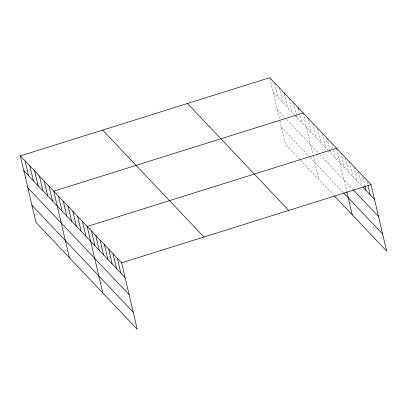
<?xml version="1.0" encoding="UTF-8"?>
<svg xmlns="http://www.w3.org/2000/svg" width="407" height="407" viewBox="0 0 407 407"><rect width="100%" height="100%" fill="white"/><g stroke="black" fill="none" stroke-linecap="round" stroke-linejoin="round"><path stroke-width="0.31" stroke-dasharray="2.04 1.53" d="M273.245 92.516L294.515 114.972M294.948 115.43L327.94 150.254M328.373 150.712L361.614 185.806L358.14 170.986M277.243 109.569L285.928 118.737M286.793 119.653L319.347 154.019M320.217 154.935L352.701 189.224M281.364 127.142L309.579 156.924M310.012 157.382L343.437 192.669M299.689 159.315L285.363 144.195L279.716 120.111M300.559 160.231L333.979 195.513M367.185 181.924L367.76 184.396M362.876 177.381L364.764 185.409M353.978 167.058L357.31 181.263M349.532 161.894L353.006 176.719M345.37 157.967L348.702 172.171M340.918 152.808L344.398 167.628M336.762 148.881L346.703 191.265M331.842 143.223L335.317 158.043M327.065 138.182L329.675 149.298M329.818 149.913L330.545 153.001M322.436 133.761L325.768 147.965M317.663 128.719L320.991 142.923M312.886 123.677L316.219 137.881M308.109 118.635L311.441 132.84M303.19 112.978L313.003 154.813M313.141 155.398L318.788 179.477M298.707 109.173L301.892 122.761M293.64 102.9L296.25 114.016M296.393 114.632L297.12 117.72M289.011 98.474L292.343 112.678M284.381 94.053L287.571 107.636M279.319 87.775L282.794 102.6M274.689 83.354L278.017 97.558M269.912 78.312L279.578 119.526"/><path stroke-width="0.61" d="M20.35 155.886L121.637 262.805L137.23 329.304L35.948 222.385L20.35 155.886L269.77 77.696L371.052 184.615L386.65 251.114L334.417 195.976M303.19 112.978L53.775 191.168L69.373 257.667M336.614 148.265L87.2 226.455L102.798 292.954M121.637 262.805L371.052 184.615M362.907 187.169L374.532 199.44M353.134 189.682L378.53 216.488M343.874 193.127L382.651 234.061M187.459 103.5L288.746 210.419M102.656 130.082L203.943 237.001M23.825 170.706L125.112 277.63M27.829 187.759L129.111 294.683M31.95 205.332L133.231 312.25M368.05 185.628L370.222 194.892M364.906 186.024L365.918 190.349M346.84 191.85L352.213 214.759M298.417 107.936L298.707 109.173M284.091 92.816L284.381 94.053M117.333 258.262L120.808 273.087M113.024 253.719L116.504 268.539M108.72 249.176L112.2 263.995M104.416 244.632L107.896 259.452M100.112 240.084L103.587 254.909M95.808 235.541L99.283 250.366M91.504 230.998L94.979 245.818M82.423 221.413L85.902 236.233M77.651 216.371L81.125 231.196M72.873 211.33L76.348 226.155M68.101 206.293L71.576 221.113M63.324 201.251L66.799 216.071M58.547 196.21L62.027 211.035M48.998 186.131L52.478 200.951M44.226 181.09L47.7 195.909M39.448 176.048L42.928 190.868M34.676 171.006L38.151 185.831M29.899 165.97L33.374 180.789M25.127 160.928L28.602 175.748"/></g></svg>
